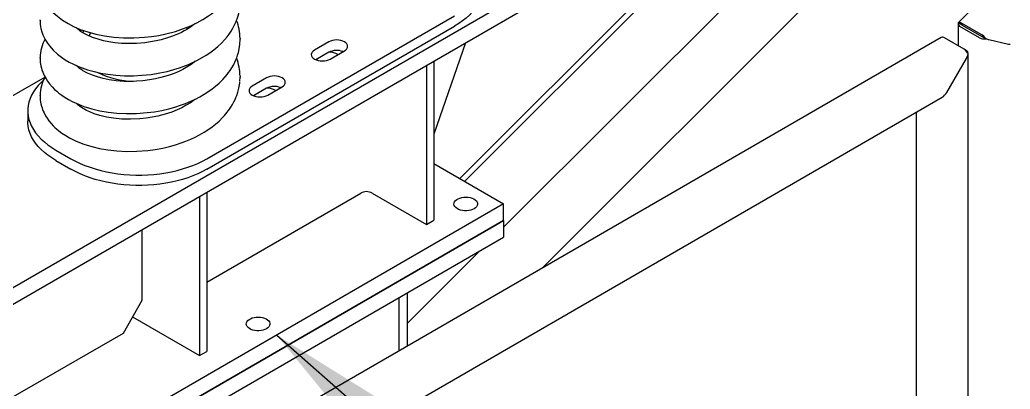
# Model space of a CAD drawing. Header units: millimetres. Extents: x 0 to 55611, y 0 to 32827.
# Drawn here: x 33911 to 34653, y 10935 to 11211 of the extents above; entities that cross this region are included whole.
import ezdxf

# ---------------------------------------------------------------- set-up
doc = ezdxf.new("R2010")
doc.units = ezdxf.units.MM
doc.header["$LTSCALE"] = 10
doc.linetypes.add('SLD-Continua', pattern=[0])
doc.layers.add('EQUIPO', color=30, linetype='SLD-Continua')
doc.layers.add('STRUC', color=5, linetype='SLD-Continua')
doc.styles.add('1', font='romans.shx', dxfattribs={"height": 125})
doc.dimstyles.new('50', dxfattribs={"dimscale": 0, "dimtxt": 125, "dimasz": 125, "dimexe": 125, "dimexo": 125, "dimgap": 50, "dimtad": 1, "dimdec": 0, "dimlfac": 49.861111, "dimzin": 1, "dimtxsty": '1', "dimcen": 2.5, "dimclrd": 1, "dimclre": 1, "dimadec": 0, "dimazin": 0, "dimtfac": 1, "dimtdec": 0, "dimtmove": 0, "dimatfit": 3, "dimfxl": 1, "dimtzin": 1, "dimarcsym": 0})

msp = doc.modelspace()

# ---------------------------------------------------------------- linework, layer by layer
at = {"color": 7, "linetype": 'SLD-Continua', "lineweight": 25}
for p, q in [((33809.26, 10955.15), (34318.38, 11249.05)), ((33809.26, 10942.7), (34318.38, 11236.61)), ((34244.58, 11194.01), (34220.87, 11125.55)), ((34220.87, 11180.32), (34220.87, 11061.15)), ((34215.41, 11177.16), (34215.41, 11058)), ((33929.64, 11168.33), (33793.58, 11089.78)), ((34220.87, 11103.48), (34273.13, 11073.31)), ((34045.28, 11078.96), (34045.28, 10959.79)), ((34050.74, 11082.11), (34050.74, 10962.94)), ((34050.74, 11014.86), (34166.12, 11081.47)), ((34174.74, 11081.47), (34215.41, 11058)), ((34273.13, 11073.31), (33933.72, 10877.37)), ((34273.13, 11060.86), (34273.13, 11073.31)), ((34273.13, 11060.86), (33933.72, 10864.93)), ((34002.25, 11054.11), (34002.25, 11000.96)), ((34215.41, 11058), (34220.87, 11061.15)), ((34002.25, 11000.96), (33988.11, 10976.47)), ((33995.18, 10988.71), (34045.28, 10959.79)), ((33988.11, 10976.47), (33875.08, 10911.22)), ((34045.28, 10959.79), (34050.74, 10962.94))]:
    msp.add_line(p, q, dxfattribs=at)
at = {"color": 7, "linetype": 'SLD-Continua', "lineweight": 25, "flags": 128}
for points in [[(34133.15, 11181.56), (34133.19, 11181.29), (34133.27, 11180.99)], [(34086.49, 11154.62), (34086.53, 11154.35), (34086.6, 11154.05)], [(34251.13, 11069.68), (34249.91, 11069.09), (34248.52, 11068.64), (34247.02, 11068.33), (34245.44, 11068.19), (34243.85, 11068.21), (34242.29, 11068.39), (34240.81, 11068.74), (34239.46, 11069.22), (34238.28, 11069.85), (34237.32, 11070.58), (34236.59, 11071.4), (34236.13, 11072.28), (34235.96, 11073.19), (34236.06, 11074.11), (34236.45, 11075), (34237.11, 11075.84), (34238.02, 11076.6), (34239.15, 11077.25), (34240.46, 11077.77), (34241.91, 11078.15), (34243.45, 11078.38), (34245.04, 11078.44), (34246.63, 11078.34), (34248.15, 11078.07), (34249.57, 11077.65), (34250.84, 11077.1), (34251.92, 11076.42), (34252.77, 11075.64), (34253.36, 11074.78), (34253.68, 11073.88), (34253.71, 11072.96), (34253.46, 11072.05), (34252.94, 11071.19), (34252.15, 11070.39), (34251.13, 11069.68)], [(34095.57, 10979.87), (34094.34, 10979.28), (34092.96, 10978.83), (34091.45, 10978.53), (34089.88, 10978.38), (34088.29, 10978.4), (34086.72, 10978.59), (34085.24, 10978.93), (34083.9, 10979.42), (34082.72, 10980.04), (34081.75, 10980.77), (34081.03, 10981.59), (34080.57, 10982.47), (34080.39, 10983.39), (34080.5, 10984.31), (34080.89, 10985.2), (34081.55, 10986.04), (34082.46, 10986.79), (34083.58, 10987.44), (34084.89, 10987.97), (34086.34, 10988.35), (34087.89, 10988.57), (34089.48, 10988.63), (34091.06, 10988.53), (34092.59, 10988.27), (34094.01, 10987.85), (34095.28, 10987.29), (34096.35, 10986.61), (34097.2, 10985.83), (34097.79, 10984.98), (34098.11, 10984.08), (34098.15, 10983.16), (34097.9, 10982.25), (34097.37, 10981.38), (34096.59, 10980.58), (34095.57, 10979.87)]]:
    msp.add_lwpolyline(points, dxfattribs=at)
at = {"color": 7, "linetype": 'SLD-Continua', "lineweight": 25}
for centre, radius, start, end in [((34142.51, 11175.12), 11.87, 57.31672, 89.69132), ((34095.84, 11148.18), 11.87, 57.31672, 89.69132), ((34170.43, 11073.15), 9.37, 62.60967, 117.39033)]:
    msp.add_arc(centre, radius, start, end, dxfattribs=at)
at = {"layer": 'EQUIPO', "linetype": 'SLD-Continua', "lineweight": 25}
for p, q in [((34240.26, 11092.28), (34863.22, 11713.73)), ((34243.86, 11090.21), (34866.81, 11711.66)), ((33926, 11210.75), (33926, 11211.14)), ((34050.91, 11107.14), (34236.46, 11214.25)), ((33957.94, 11201.44), (33958.68, 11203.06)), ((34035.47, 11205.41), (34036.37, 11204.24)), ((34040.05, 11207.35), (34040.36, 11206.98)), ((34041.17, 11207.57), (34040.94, 11207.78)), ((34050.91, 11099.3), (34236.46, 11206.41)), ((34075.74, 11197.23), (34075.78, 11196.77)), ((34142.27, 11194.66), (34131.52, 11188.45)), ((34143.12, 11181.76), (34153.87, 11187.96)), ((33926, 11182.45), (33925.99, 11182.89)), ((34142.27, 11186.82), (34132.6, 11181.24)), ((34075.6, 11165.23), (34075.78, 11168.31)), ((34075.75, 11168.95), (34075.72, 11168.3)), ((34095.6, 11167.72), (34084.85, 11161.51)), ((34095.6, 11159.88), (34085.93, 11154.3)), ((34096.45, 11154.82), (34107.2, 11161.02)), ((33925.97, 11154.16), (33925.95, 11154.61)), ((33916.69, 11143.06), (33916.69, 11135.22)), ((33937.78, 11113.67), (33949.09, 11107.14)), ((33937.78, 11105.83), (33949.09, 11099.3))]:
    msp.add_line(p, q, dxfattribs=at)
at = {"layer": 'EQUIPO', "linetype": 'SLD-Continua', "lineweight": 25, "flags": 128}
for points in [[(33925.92, 11239.08), (33926.17, 11235.32), (33926.74, 11232.35), (33927.41, 11230), (33928.12, 11228.08), (33928.79, 11226.57), (33930.06, 11224.15), (33931.64, 11221.68), (33933.32, 11219.46), (33935.82, 11216.69), (33938.98, 11213.79), (33942.84, 11210.87), (33946.97, 11208.29), (33950.93, 11206.22), (33956.04, 11204), (33961.63, 11202.05), (33967.69, 11200.39), (33974.2, 11199.08), (33981.14, 11198.15), (33988.47, 11197.63), (33996.13, 11197.59), (34004.05, 11198.05), (34009.44, 11198.66), (34014.87, 11199.53), (34020.14, 11200.62), (34027.26, 11202.52), (34033.48, 11204.61), (34038.8, 11206.77), (34043.39, 11208.95), (34047.79, 11211.36), (34052.01, 11214.02), (34054.32, 11215.65), (34056.61, 11217.4), (34058.92, 11219.35), (34061.2, 11221.46), (34063.32, 11223.62), (34065.25, 11225.83), (34067.26, 11228.39), (34068.35, 11229.95), (34069.47, 11231.69), (34070.6, 11233.63), (34071.67, 11235.71), (34072.47, 11237.46), (34072.99, 11238.73), (34073.38, 11239.77), (34073.99, 11241.57), (34074.62, 11243.81), (34075.19, 11246.5), (34075.61, 11249.63), (34075.78, 11253.22)], [(34257.55, 11235.81), (34257.51, 11234.5), (34257.23, 11231.89), (34256.66, 11229.3), (34255.81, 11226.74), (34254.69, 11224.21), (34253.29, 11221.73), (34251.62, 11219.3), (34249.7, 11216.94), (34247.52, 11214.65), (34245.1, 11212.44), (34242.44, 11210.33), (34239.55, 11208.32), (34236.46, 11206.41)], [(33925.92, 11210.77), (33926.1, 11207.64), (33926.57, 11204.77), (33927.25, 11202.19), (33928.05, 11199.95), (33928.93, 11197.97), (33930.06, 11195.85), (33931.44, 11193.67), (33933.01, 11191.56), (33935.83, 11188.38), (33938.91, 11185.54), (33941.88, 11183.24), (33944.82, 11181.27), (33947.82, 11179.51), (33950.86, 11177.95), (33953.9, 11176.57), (33957.36, 11175.19), (33961.54, 11173.77), (33966.5, 11172.38), (33971.27, 11171.32), (33976.65, 11170.4), (33982.65, 11169.71), (33989.25, 11169.31), (33995.94, 11169.29), (34002.26, 11169.6), (34009.26, 11170.33), (34015.59, 11171.36), (34021.22, 11172.57), (34026.16, 11173.89), (34030.43, 11175.23), (34037.03, 11177.71), (34043.77, 11180.84), (34050.37, 11184.64), (34053.16, 11186.52), (34056.05, 11188.66), (34058.97, 11191.09), (34061.79, 11193.74), (34064.11, 11196.2), (34065.96, 11198.39), (34067.55, 11200.49), (34068.98, 11202.6), (34070.39, 11204.95), (34071.67, 11207.4), (34072.77, 11209.86), (34073.18, 11210.91), (34073.51, 11211.81), (34073.8, 11212.68), (34074.22, 11214.03), (34074.72, 11215.92), (34075.22, 11218.36), (34075.61, 11221.36), (34075.73, 11223.77)], [(34041.97, 11208.28), (34040.75, 11207.28), (34038.5, 11205.66), (34036.3, 11204.25), (34033.91, 11202.87), (34031.78, 11201.76), (34029.69, 11200.77), (34027.62, 11199.87), (34025.17, 11198.9), (34021.33, 11197.58), (34016.57, 11196.22), (34012.87, 11195.35), (34008.75, 11194.58), (34004.47, 11193.98), (33998.27, 11193.44), (33992.42, 11193.3), (33986.97, 11193.5), (33981.99, 11193.96), (33977.49, 11194.63), (33973.41, 11195.47), (33969.34, 11196.55), (33965.32, 11197.92), (33961.45, 11199.57), (33958.07, 11201.39), (33956.31, 11202.53), (33954.93, 11203.56), (33953.87, 11204.46), (33952.98, 11205.33)], [(33956.9, 11203.68), (33956.68, 11203.39), (33956.13, 11202.61)], [(33925.92, 11182.47), (33926.1, 11179.32), (33926.49, 11176.81), (33926.94, 11174.94), (33927.31, 11173.69), (33927.93, 11171.95), (33929.05, 11169.42), (33930.38, 11167.02), (33931.59, 11165.15), (33933.09, 11163.15), (33934.98, 11160.96), (33936.83, 11159.1), (33938.38, 11157.7), (33940.06, 11156.31), (33942.19, 11154.71), (33944.66, 11153.07), (33947.29, 11151.51), (33950.07, 11150.03), (33952.94, 11148.68), (33958.8, 11146.37), (33964.74, 11144.54), (33970.66, 11143.13), (33976.84, 11142.07), (33983.53, 11141.32), (33990.69, 11140.96), (33998.29, 11141.05), (34006.26, 11141.66), (34011.73, 11142.39), (34017.2, 11143.37), (34022.27, 11144.53), (34026.9, 11145.8), (34031.08, 11147.14), (34034.83, 11148.52), (34038.78, 11150.16), (34042.24, 11151.77), (34045.61, 11153.52), (34048.97, 11155.46), (34052.36, 11157.65), (34054.77, 11159.38), (34057.31, 11161.37), (34060.01, 11163.72), (34062.79, 11166.45), (34064.63, 11168.49), (34066.06, 11170.22), (34067.15, 11171.63), (34068.28, 11173.23), (34069.48, 11175.1), (34070.75, 11177.31), (34071.79, 11179.34), (34072.58, 11181.11), (34073.22, 11182.72), (34073.87, 11184.59), (34074.5, 11186.77), (34075.09, 11189.37), (34075.57, 11192.66), (34075.78, 11196.62)], [(33962.84, 11198.97), (33963.09, 11199.84), (33963.72, 11201.46)], [(34153.87, 11187.96), (34154.89, 11188.68), (34155.65, 11189.5), (34156.11, 11190.39), (34156.27, 11191.31), (34156.11, 11192.24), (34155.65, 11193.12), (34154.89, 11193.94), (34153.87, 11194.66), (34152.62, 11195.25), (34151.21, 11195.69), (34149.67, 11195.95), (34148.07, 11196.05), (34146.47, 11195.95), (34144.93, 11195.69), (34143.51, 11195.25), (34142.27, 11194.66)], [(34131.52, 11188.45), (34130.5, 11187.74), (34129.75, 11186.92), (34129.28, 11186.03), (34129.12, 11185.11), (34129.28, 11184.18), (34129.75, 11183.3), (34130.5, 11182.48), (34131.52, 11181.76), (34132.77, 11181.17), (34134.18, 11180.73), (34135.72, 11180.46), (34137.32, 11180.37), (34138.92, 11180.46), (34140.46, 11180.73), (34141.88, 11181.17), (34143.12, 11181.76)], [(34042.11, 11180.07), (34041.93, 11179.91), (34039.82, 11178.28), (34037.83, 11176.91), (34035.48, 11175.45), (34032.84, 11174), (34029.87, 11172.55), (34026.29, 11171.03), (34021.84, 11169.44), (34016.48, 11167.89), (34012.4, 11166.95), (34007.9, 11166.14), (34003.02, 11165.51), (33998.09, 11165.13), (33993.4, 11165), (33989, 11165.08), (33982.97, 11165.54), (33977.66, 11166.3), (33973.1, 11167.24), (33968.99, 11168.36), (33965.12, 11169.69), (33961.56, 11171.22), (33959.43, 11172.31), (33957.7, 11173.32), (33956.35, 11174.2), (33955.53, 11174.79), (33954.64, 11175.49), (33953.66, 11176.35), (33953.04, 11176.96)], [(33928.22, 11165.63), (33926.71, 11164.22), (33924.53, 11161.93), (33922.61, 11159.57), (33920.94, 11157.14), (33919.55, 11154.66), (33918.42, 11152.13), (33917.57, 11149.56), (33917.01, 11146.97), (33916.72, 11144.37), (33916.72, 11141.76), (33917.01, 11139.15), (33917.57, 11136.56), (33918.42, 11134), (33919.55, 11131.47), (33920.94, 11128.98), (33922.61, 11126.56), (33924.53, 11124.19), (33926.71, 11121.9), (33929.14, 11119.7), (33931.8, 11117.59), (33934.68, 11115.58), (33937.78, 11113.67)], [(34107.2, 11161.02), (34108.22, 11161.74), (34108.98, 11162.56), (34109.44, 11163.45), (34109.6, 11164.37), (34109.44, 11165.29), (34108.98, 11166.18), (34108.22, 11167), (34107.2, 11167.72), (34105.96, 11168.31), (34104.54, 11168.74), (34103, 11169.01), (34101.4, 11169.1), (34099.8, 11169.01), (34098.26, 11168.74), (34096.84, 11168.31), (34095.6, 11167.72)], [(33925.92, 11154.16), (33926.11, 11150.89), (33926.54, 11148.31), (33927, 11146.41), (33927.38, 11145.17), (33927.77, 11144.07), (33928.27, 11142.83), (33928.88, 11141.46), (33930.03, 11139.3), (33931.17, 11137.47), (33932.56, 11135.53), (33934.25, 11133.47), (33935.75, 11131.85), (33937.1, 11130.54), (33938.34, 11129.43), (33940.01, 11128.04), (33942.29, 11126.34), (33945.11, 11124.48), (33947.88, 11122.88), (33950.45, 11121.54), (33952.98, 11120.36), (33958.84, 11118.06), (33964.73, 11116.24), (33970.57, 11114.85), (33976.74, 11113.78), (33983.45, 11113.03), (33990.71, 11112.66), (33998.46, 11112.76), (34006.63, 11113.4), (34012.27, 11114.17), (34017.83, 11115.2), (34022.9, 11116.39), (34027.48, 11117.67), (34031.56, 11119.01), (34035.17, 11120.35), (34038.89, 11121.9), (34042.15, 11123.42), (34045.46, 11125.13), (34048.84, 11127.08), (34052.3, 11129.31), (34054.77, 11131.07), (34057.34, 11133.09), (34060, 11135.41), (34062.6, 11137.96), (34063.97, 11139.43), (34065.12, 11140.76), (34066.07, 11141.93), (34066.87, 11142.96), (34067.82, 11144.27), (34068.91, 11145.88), (34070.12, 11147.88), (34071.2, 11149.85), (34072.02, 11151.54), (34072.66, 11153), (34073.26, 11154.53), (34074.11, 11157.05), (34074.87, 11160.01), (34075.51, 11163.75), (34075.57, 11164.76)], [(34084.85, 11161.51), (34083.83, 11160.8), (34083.08, 11159.98), (34082.61, 11159.09), (34082.45, 11158.17), (34082.61, 11157.24), (34083.08, 11156.35), (34083.83, 11155.54), (34084.85, 11154.82), (34086.1, 11154.23), (34087.51, 11153.79), (34089.05, 11153.52), (34090.65, 11153.43), (34092.25, 11153.52), (34093.79, 11153.79), (34095.21, 11154.23), (34096.45, 11154.82)], [(34041.9, 11151.61), (34040.78, 11150.7), (34038.53, 11149.07), (34035.49, 11147.16), (34032.25, 11145.39), (34028.74, 11143.74), (34024.58, 11142.08), (34019.68, 11140.46), (34014.05, 11139), (34009.88, 11138.16), (34005.4, 11137.48), (34000.66, 11136.99), (33993.66, 11136.69), (33987.1, 11136.88), (33981.05, 11137.47), (33975.59, 11138.38), (33970.75, 11139.54), (33966.54, 11140.86), (33963.16, 11142.19), (33960.66, 11143.36), (33959.57, 11143.93), (33958.62, 11144.46), (33957.63, 11145.06), (33956.61, 11145.72), (33955.54, 11146.49), (33954.3, 11147.47), (33953.04, 11148.64)], [(33937.78, 11105.83), (33934.68, 11107.74), (33931.8, 11109.75), (33929.14, 11111.86), (33926.71, 11114.07), (33924.53, 11116.35), (33922.61, 11118.72), (33920.94, 11121.14), (33919.55, 11123.63), (33918.42, 11126.16), (33917.57, 11128.72), (33917.01, 11131.31), (33916.72, 11133.92), (33916.69, 11135.22)], [(33949.09, 11107.14), (33952.39, 11105.35), (33955.87, 11103.69), (33959.53, 11102.15), (33963.35, 11100.75), (33967.31, 11099.5), (33971.41, 11098.39), (33975.61, 11097.42), (33979.91, 11096.62), (33984.29, 11095.97), (33988.74, 11095.48), (33993.23, 11095.15), (33997.74, 11094.99), (34002.26, 11094.99), (34006.78, 11095.15), (34011.26, 11095.48), (34015.71, 11095.97), (34020.09, 11096.62), (34024.39, 11097.42), (34028.6, 11098.39), (34032.69, 11099.5), (34036.65, 11100.75), (34040.47, 11102.15), (34044.13, 11103.69), (34047.62, 11105.35), (34050.91, 11107.14)], [(34050.91, 11099.3), (34047.62, 11097.51), (34044.13, 11095.85), (34040.47, 11094.32), (34036.65, 11092.92), (34032.69, 11091.66), (34028.6, 11090.55), (34024.39, 11089.58), (34020.09, 11088.78), (34015.71, 11088.13), (34011.26, 11087.64), (34006.78, 11087.31), (34002.26, 11087.15), (33997.74, 11087.15), (33993.23, 11087.31), (33988.74, 11087.64), (33984.29, 11088.13), (33979.91, 11088.78), (33975.61, 11089.58), (33971.41, 11090.55), (33967.31, 11091.66), (33963.35, 11092.92), (33959.53, 11094.32), (33955.87, 11095.85), (33952.39, 11097.51), (33949.09, 11099.3)]]:
    msp.add_lwpolyline(points, dxfattribs=at)
at = {"layer": 'EQUIPO', "linetype": 'SLD-Continua', "lineweight": 25}
for centre, radius, start, end in [((34037.51, 11196.84), 38.23, 0.57388, 21.35528), ((33954.89, 11182.46), 28.95, 150.70396, 179.14292), ((34148.11, 11175.4), 12.83, 68.60185, 117.08881), ((34036.74, 11168.4), 39.01, 0.80448, 21.14273), ((33954.97, 11154.14), 29.03, 150.74826, 179.07233), ((33999.13, 11234.14), 69.23, 244.37597, 267.14867), ((34101.44, 11148.46), 12.83, 68.60185, 117.08881)]:
    msp.add_arc(centre, radius, start, end, dxfattribs=at)
at = {"layer": 'STRUC', "linetype": 'SLD-Continua', "lineweight": 25}
for p, q in [((36364.71, 12956.44), (34613.9, 11209.11)), ((35817.9, 12538.24), (34301.72, 11025.08)), ((34273.13, 11055.95), (34906.94, 11688.5)), ((34613.6, 11208.18), (34613.6, 11191.73)), ((34616.75, 11207.19), (34613.77, 11208.91)), ((34629.68, 11197.73), (34615.03, 11206.19)), ((34630.82, 11200.26), (34616.16, 11208.72)), ((34616.75, 11207.19), (34631.41, 11198.73)), ((34600.99, 11197.85), (33545.85, 10588.72)), ((34618.09, 11189.14), (34603.43, 11197.6)), ((34634.39, 11197), (34631.41, 11198.73)), ((34636.58, 11196.34), (34651.24, 11192.96)), ((34619.78, 11188.16), (34618.13, 11189.12)), ((34605.13, 11156.78), (34619.78, 11182.16)), ((34621.21, 10414.72), (34621.21, 11186.17)), ((33584.23, 10565.77), (34601.68, 11153.13)), ((34582.15, 11141.86), (34582.15, 10859.99)), ((33933.72, 10864.93), (34273.13, 11060.86)), ((34273.13, 11060.86), (34273.13, 11048.42)), ((33933.72, 10852.48), (34273.13, 11048.42)), ((34200.99, 10983.96), (34255.22, 11038.08)), ((34194.66, 11003.12), (34194.66, 10963.28)), ((34200.99, 11006.77), (34200.99, 10966.93))]:
    msp.add_line(p, q, dxfattribs=at)
at = {"layer": 'STRUC', "linetype": 'SLD-Continua', "lineweight": 25, "flags": 128}
msp.add_lwpolyline([(34613.77, 11208.91), (34613.89, 11209.1), (34614.07, 11209.23), (34614.31, 11209.3), (34614.6, 11209.3), (34614.93, 11209.25), (34615.31, 11209.13), (34615.72, 11208.95), (34616.16, 11208.72)], dxfattribs=at)
at = {"layer": 'STRUC', "linetype": 'SLD-Continua', "lineweight": 25}
for centre, radius, start, end in [((34615.79, 11208.2), 2.14, 160.53736, 249.24923), ((34602.02, 11195.75), 2.33, 52.68593, 116.00361), ((34633.12, 11204.38), 7.48, 242.64386, 279.78532), ((34624.13, 11189.31), 12.83, 36.84027, 58.56783), ((34614.06, 11182.85), 7.47, 20.52449, 57.38059), ((34619.02, 11186.15), 2.15, 341.44409, 69.14908)]:
    msp.add_arc(centre, radius, start, end, dxfattribs=at)
for centre, major_axis, ratio, start_param, end_param in [((34633.13, 11198.33), (4.87, -2.02), 0.148418, 5.035537, 5.559136), ((34633.13, 11198.33), (4.87, -2.02), 0.148418, 5.035537, 5.559136), ((34647.79, 11194.95), (4.87, -2.02), 0.148418, 5.559136, 6.221675), ((34647.79, 11194.95), (4.87, -2.02), 0.148418, 5.559136, 6.221675), ((34616.34, 11184.15), (3.45, 5.97), 0.577335, 4.71243, 5.245145), ((34616.34, 11184.15), (3.45, 5.97), 0.577335, 4.71243, 5.245145), ((34601.68, 11158.77), (3.45, 5.97), 0.577335, 3.92695, 4.71243), ((34601.68, 11158.77), (3.45, 5.97), 0.577335, 3.92695, 4.71243)]:
    msp.add_ellipse(centre, major_axis=major_axis, ratio=ratio, start_param=start_param, end_param=end_param, dxfattribs=at)

# ---------------------------------------------------------------- leaders
msp.add_leader([(34103.19, 10975.21), (36430.98, 8929.4)], dimstyle='50', override={"dimscale": 1, "dimlfac": 1})

doc.saveas('drawing.dxf')
